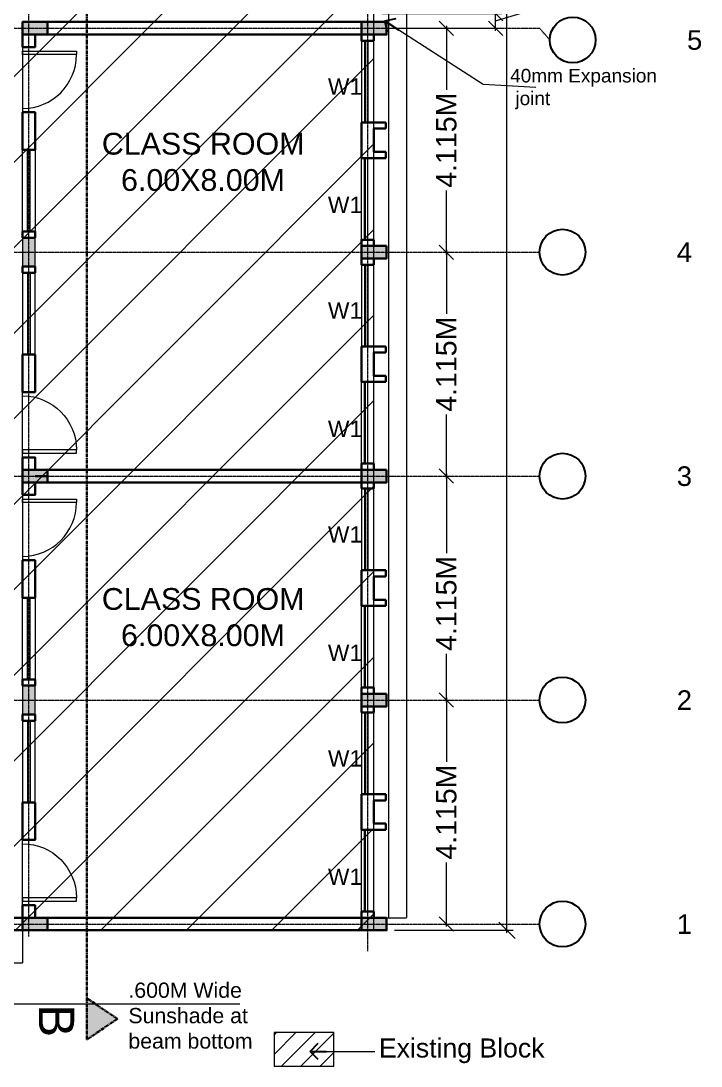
# Model space of a CAD drawing. Header units: metres. Extents: x 1608201 to 1961866, y 406505 to 647036.
# Drawn here: x 1693537 to 1706039, y 503356 to 522561 of the extents above; entities that cross this region are included whole.
import ezdxf

# ---------------------------------------------------------------- set-up
doc = ezdxf.new("R2010")
doc.units = ezdxf.units.M
doc.header["$LTSCALE"] = 1000
doc.header["$PDMODE"] = 35
doc.linetypes.add('CENTER', pattern=[2, 1.25, -0.25, 0.25, -0.25])
doc.linetypes.add('DASHED', pattern=[0.75, 0.5, -0.25])
doc.layers.get('Defpoints').update_dxf_attribs({"lineweight": 18})
for name, color, linetype, lineweight in [('- WALL', 7, 'Continuous', 30), ('Col-Hatch', 9, 'Continuous', 13), ('coloum hatch', 254, 'Continuous', 9), ('Column', 252, 'Continuous', 30), ('dimension', 6, 'Continuous', 13), ('Door', 54, 'Continuous', 13), ('grid', 21, 'CENTER', 15), ('gride dimen', 3, 'Continuous', 13), ('Hatch', 8, 'Continuous', 13), ('Hidden', 1, 'DASHED', 18), ('Section Line', 135, 'CENTER', 30), ('Text-1', 240, 'Continuous', 15), ('Text-Grid', 1, 'Continuous', 25), ('Ventilator', 6, 'Continuous', 18), ('Wall', 7, 'Continuous', 30), ('Window', 150, 'Continuous', 15), ('Window-Wall', 7, 'Continuous', 18)]:
    doc.layers.add(name, color=color, linetype=linetype, lineweight=lineweight)
doc.layers.add('text', color=7, linetype='Continuous')
doc.styles.add('dim-stylus bt', font='arial.ttf')
doc.styles.add('L120', font='simplex.shx', dxfattribs={"height": 1})
doc.styles.add('style1', font='GOTHIC.TTF')
doc.dimstyles.new('1      100 (big)', dxfattribs={"dimscale": 75, "dimtxt": 5, "dimasz": 3.5, "dimexe": 1.5, "dimexo": 2, "dimgap": 1, "dimtad": 0, "dimdec": 3, "dimlfac": 0.001, "dimzin": 0, "dimdsep": 46, "dimtxsty": 'dim-stylus bt', "dimblk": 'OBLIQUE', "dimcen": 0, "dimdle": 0.6, "dimclrd": 256, "dimclre": 7, "dimclrt": 256, "dimadec": 0, "dimazin": 0, "dimtfac": 0.7, "dimtdec": 3, "dimtofl": 0, "dimtmove": 1, "dimatfit": 3, "dimldrblk": 'OPEN90', "dimfxl": 0, "dimtolj": 1, "dimtzin": 0, "dimlwd": 15, "dimlwe": 15, "dimarcsym": 0})

# ---------------------------------------------------------------- blocks, each defined once
blk = doc.blocks.new('_Oblique')
at = {"color": 0, "linetype": 'ByBlock', "lineweight": -2}
blk.add_line((-0.5, -0.5), (0.5, 0.5), dxfattribs=at)
blk = doc.blocks.new('*D127')
at = {"layer": 'Defpoints', "color": 0, "ltscale": 50, "transparency": 16777216}
for p in [(1701357, 510081), (1701357, 510081), (1701357, 505966)]:
    blk.add_point(p, dxfattribs=at)
at = {"layer": 'gride dimen', "lineweight": 15, "ltscale": 50, "transparency": 16777216}
for p, q in [((1701357, 510126), (1701357, 508949)), ((1701357, 505921), (1701357, 507098))]:
    blk.add_line(p, q, dxfattribs=at)
at = {"layer": 'gride dimen', "color": 7, "lineweight": 15, "ltscale": 50, "transparency": 16777216}
for p, q in [((1701207, 510081), (1701245, 510081)), ((1701207, 505966), (1701245, 505966))]:
    blk.add_line(p, q, dxfattribs=at)
at = {"layer": 'gride dimen', "lineweight": 15, "ltscale": 50, "transparency": 16777216, "xscale": 262.5, "yscale": 262.5, "zscale": 262.5}
for p, rotation in [((1701357, 510081), 90), ((1701357, 505966), 270)]:
    blk.add_blockref('_Oblique', p, dxfattribs=dict(at, rotation=rotation))
at = {"layer": 'gride dimen', "ltscale": 50, "transparency": 16777216, "insert": (1701357, 508023), "char_height": 375, "attachment_point": 5, "rotation": 90, "style": 'dim-stylus bt'}
blk.add_mtext('\\A1;4.115M', dxfattribs=at)
blk = doc.blocks.new('_Open90')
at = {"color": 0, "linetype": 'ByBlock', "lineweight": -2}
for p, q in [((0, 0), (-1, 0)), ((-0.5, 0.5), (0, 0)), ((0, 0), (-0.5, -0.5))]:
    blk.add_line(p, q, dxfattribs=at)
blk = doc.blocks.new('*D128')
at = {"layer": 'Defpoints', "color": 0, "ltscale": 50, "transparency": 16777216}
for p in [(1701357, 514196), (1701357, 514196), (1701357, 510081)]:
    blk.add_point(p, dxfattribs=at)
at = {"layer": 'gride dimen', "color": 7, "lineweight": 15, "ltscale": 50, "transparency": 16777216}
for p, q in [((1701207, 514196), (1701245, 514196)), ((1701207, 510081), (1701245, 510081))]:
    blk.add_line(p, q, dxfattribs=at)
at = {"layer": 'gride dimen', "lineweight": 15, "ltscale": 50, "transparency": 16777216}
for p, q in [((1701357, 514241), (1701357, 512783)), ((1701357, 510036), (1701357, 510932))]:
    blk.add_line(p, q, dxfattribs=at)
at = {"layer": 'gride dimen', "lineweight": 15, "ltscale": 50, "transparency": 16777216, "xscale": 262.5, "yscale": 262.5, "zscale": 262.5}
for p, rotation in [((1701357, 514196), 90), ((1701357, 510081), 270)]:
    blk.add_blockref('_Oblique', p, dxfattribs=dict(at, rotation=rotation))
at = {"layer": 'gride dimen', "ltscale": 50, "transparency": 16777216, "insert": (1701357, 511858), "char_height": 375, "attachment_point": 5, "rotation": 90, "style": 'dim-stylus bt'}
blk.add_mtext('\\A1;4.115M', dxfattribs=at)
blk = doc.blocks.new('*D129')
at = {"layer": 'Defpoints', "color": 0, "ltscale": 50, "transparency": 16777216}
for p in [(1701357, 518311), (1701357, 518311), (1701357, 514196)]:
    blk.add_point(p, dxfattribs=at)
at = {"layer": 'gride dimen', "lineweight": 15, "ltscale": 50, "transparency": 16777216}
for p, q in [((1701357, 518356), (1701357, 517179)), ((1701357, 514151), (1701357, 515328))]:
    blk.add_line(p, q, dxfattribs=at)
at = {"layer": 'gride dimen', "color": 7, "lineweight": 15, "ltscale": 50, "transparency": 16777216}
for p, q in [((1701207, 518311), (1701245, 518311)), ((1701207, 514196), (1701245, 514196))]:
    blk.add_line(p, q, dxfattribs=at)
at = {"layer": 'gride dimen', "lineweight": 15, "ltscale": 50, "transparency": 16777216, "xscale": 262.5, "yscale": 262.5, "zscale": 262.5}
for p, rotation in [((1701357, 518311), 90), ((1701357, 514196), 270)]:
    blk.add_blockref('_Oblique', p, dxfattribs=dict(at, rotation=rotation))
at = {"layer": 'gride dimen', "ltscale": 50, "transparency": 16777216, "insert": (1701357, 516253), "char_height": 375, "attachment_point": 5, "rotation": 90, "style": 'dim-stylus bt'}
blk.add_mtext('\\A1;4.115M', dxfattribs=at)
blk = doc.blocks.new('*D130')
at = {"layer": 'Defpoints', "color": 0, "ltscale": 50, "transparency": 16777216}
for p in [(1701357, 522426), (1701357, 522426), (1701357, 518311)]:
    blk.add_point(p, dxfattribs=at)
at = {"layer": 'gride dimen', "color": 7, "lineweight": 15, "ltscale": 50, "transparency": 16777216}
for p, q in [((1701207, 522426), (1701245, 522426)), ((1701207, 518311), (1701245, 518311))]:
    blk.add_line(p, q, dxfattribs=at)
at = {"layer": 'gride dimen', "lineweight": 15, "ltscale": 50, "transparency": 16777216}
for p, q in [((1701357, 522471), (1701357, 521294)), ((1701357, 518266), (1701357, 519443))]:
    blk.add_line(p, q, dxfattribs=at)
at = {"layer": 'gride dimen', "lineweight": 15, "ltscale": 50, "transparency": 16777216, "xscale": 262.5, "yscale": 262.5, "zscale": 262.5}
for p, rotation in [((1701357, 522426), 90), ((1701357, 518311), 270)]:
    blk.add_blockref('_Oblique', p, dxfattribs=dict(at, rotation=rotation))
at = {"layer": 'gride dimen', "ltscale": 50, "transparency": 16777216, "insert": (1701357, 520368), "char_height": 375, "attachment_point": 5, "rotation": 90, "style": 'dim-stylus bt'}
blk.add_mtext('\\A1;4.115M', dxfattribs=at)
blk = doc.blocks.new('*D141')
at = {"layer": 'Defpoints', "color": 0, "ltscale": 50, "transparency": 16777216}
for p in [(1700027, 522696), (1702261, 522696), (1700027, 522426)]:
    blk.add_point(p, dxfattribs=at)
at = {"layer": 'gride dimen', "lineweight": 15, "ltscale": 50, "transparency": 16777216}
for p, q in [((1702261, 522561), (1703060, 522801)), ((1703060, 522801), (1703060, 522951)), ((1702261, 522381), (1702261, 522741))]:
    blk.add_line(p, q, dxfattribs=at)
at = {"layer": 'gride dimen', "color": 7, "lineweight": 15, "ltscale": 50, "transparency": 16777216}
for p, q in [((1700177, 522696), (1702373, 522696)), ((1700177, 522426), (1702373, 522426))]:
    blk.add_line(p, q, dxfattribs=at)
at = {"layer": 'gride dimen', "lineweight": 15, "ltscale": 50, "transparency": 16777216, "xscale": 262.5, "yscale": 262.5, "zscale": 262.5}
for p, rotation in [((1702261, 522696), 90), ((1702261, 522426), 270)]:
    blk.add_blockref('_Oblique', p, dxfattribs=dict(at, rotation=rotation))
at = {"layer": 'gride dimen', "ltscale": 50, "transparency": 16777216, "insert": (1703060, 523869), "char_height": 375, "attachment_point": 5, "rotation": 90, "style": 'dim-stylus bt'}
blk.add_mtext('\\A1;0.270M', dxfattribs=at)
blk = doc.blocks.new('CC')
at = {"layer": 'Col-Hatch', "ltscale": 0.05}
blk.add_hatch(color=256, dxfattribs=at).paths.add_polyline_path([(4078.606, 341.328), (4078.606, 341.098), (4079.066, 341.098), (4079.066, 341.328)])
at = {"layer": 'Column'}
blk.add_lwpolyline([(4078.606, 341.328), (4079.066, 341.328), (4079.066, 341.098), (4078.606, 341.098)], close=True, dxfattribs=at)
blk = doc.blocks.new('*D150')
at = {"layer": 'Defpoints', "color": 0, "ltscale": 50, "transparency": 16777216}
for p in [(1700257, 573721), (1702470, 573721), (1700257, 505851)]:
    blk.add_point(p, dxfattribs=at)
at = {"layer": 'dimension', "color": 7, "lineweight": 15, "ltscale": 50, "transparency": 16777216}
for p, q in [((1700407, 573721), (1702583, 573721)), ((1700407, 505851), (1702583, 505851))]:
    blk.add_line(p, q, dxfattribs=at)
at = {"layer": 'dimension', "lineweight": 15, "ltscale": 50, "transparency": 16777216}
for p, q in [((1702470, 573766), (1702470, 541049)), ((1702470, 505806), (1702470, 538523))]:
    blk.add_line(p, q, dxfattribs=at)
at = {"layer": 'dimension', "lineweight": 15, "ltscale": 50, "transparency": 16777216, "xscale": 300, "yscale": 300, "zscale": 300}
for p, rotation in [((1702470, 573721), 90), ((1702470, 505851), 270)]:
    blk.add_blockref('_Oblique', p, dxfattribs=dict(at, rotation=rotation))
at = {"layer": 'dimension', "ltscale": 50, "transparency": 16777216, "insert": (1702470, 539786), "char_height": 450, "attachment_point": 5, "rotation": 90, "style": 'dim-stylus bt'}
blk.add_mtext('\\A1;67.870M', dxfattribs=at)
blk = doc.blocks.new('DFG')
at = {"layer": 'Col-Hatch', "ltscale": 0.05}
blk.add_hatch(color=256, dxfattribs=at).paths.add_polyline_path([(3557.561, -332.074), (3557.561, -332.304), (3557.031, -332.304), (3557.031, -332.074)])
blk.add_lwpolyline([(3557.561, -332.074), (3557.561, -332.304), (3557.031, -332.304), (3557.031, -332.074), (3557.561, -332.074)], dxfattribs=at)
blk = doc.blocks.new('D1')
at = {"layer": 'Door', "ltscale": 0.05}
blk.add_line((1615726, 654826), (1615726, 656026), dxfattribs=at)
blk.add_lwpolyline([(1615726, 654904), (1614735, 654904), (1614735, 654964), (1615726, 654964), (1615726, 654904)], dxfattribs=at)
blk.add_arc((1615726, 654964), 992, 90, 180, dxfattribs=at)

msp = doc.modelspace()

# ---------------------------------------------------------------- hatches: boundary and pattern name
at = {"layer": 'Hatch', "ltscale": 0.05}
h = msp.add_hatch(dxfattribs=at)
h.set_pattern_fill('ANSI31', color=256, scale=350, style=0)
h.set_pattern_definition([(45, (23071, 4e-06), (-785.7724, 785.7724), [])])
h.paths.add_polyline_path([(1700027.1065, 505850.9938), (1700027.1065, 543385.9931), (1688847.1067, 543385.9931), (1688847.1067, 535155.9932), (1683757.1068, 535155.9932), (1683757.1068, 509965.9937), (1689987.1067, 509965.9937), (1689987.1067, 505850.9938)])
h = msp.add_hatch(dxfattribs=at)
h.set_pattern_fill('ANSI31', color=256, scale=2000.000126, style=0)
h.set_pattern_definition([(45, (-17224309.2, -189008.77), (-176.7767064, 176.7767064), [])])
h.paths.add_polyline_path([(1699288.3822, 503355.5773), (1699288.3822, 503970.9938), (1698191.6065, 503970.9938), (1698191.6065, 503355.5773)])
at = {"layer": 'Section Line', "ltscale": 0.05}
msp.add_hatch(color=256, dxfattribs=at).paths.add_polyline_path([(1695311.6759, 504223.5573), (1694746.658, 504605.5012), (1694746.658, 503841.6133)])

# ---------------------------------------------------------------- linework, layer by layer
at = {"layer": '- WALL', "ltscale": 0.05}
for p, q in [((1693797.1066, 522540.9935), (1699797.1065, 522540.9935)), ((1693797.1066, 522310.9935), (1699797.1065, 522310.9935)), ((1699797.1065, 506080.9938), (1693797.1066, 506080.9938)), ((1700027.1065, 506195.9938), (1700027.1065, 506080.9938)), ((1699797.1065, 505850.9938), (1693797.1066, 505850.9938))]:
    msp.add_line(p, q, dxfattribs=at)
at = {"layer": '- WALL'}
for p, q in [((1699797.1065, 520040.9935), (1699797.1065, 520695.9935)), ((1700247.1065, 520695.9935), (1699797.1065, 520695.9935)), ((1700247.1065, 520580.9935), (1700247.1065, 520695.9935)), ((1700027.1065, 520155.9935), (1700027.1065, 520580.9935)), ((1700247.1065, 520580.9935), (1700027.1065, 520580.9935)), ((1700027.1065, 520155.9935), (1700247.1065, 520155.9935)), ((1700247.1065, 520040.9935), (1700247.1065, 520155.9935)), ((1699797.1065, 520040.9935), (1700247.1065, 520040.9935)), ((1699797.1065, 515925.9936), (1699797.1065, 516580.9936)), ((1700247.1065, 516580.9936), (1699797.1065, 516580.9936)), ((1700027.1065, 516040.9936), (1700027.1065, 516465.9936)), ((1700247.1065, 516465.9936), (1700027.1065, 516465.9936)), ((1700247.1065, 516465.9936), (1700247.1065, 516580.9936)), ((1699797.1065, 515925.9936), (1700247.1065, 515925.9936)), ((1700027.1065, 516040.9936), (1700247.1065, 516040.9936)), ((1700247.1065, 515925.9936), (1700247.1065, 516040.9936)), ((1693797.1065, 514310.9936), (1699797.1065, 514310.9936)), ((1694027.1066, 514310.9936), (1693797.1066, 514310.9936)), ((1694027.1066, 514195.9936), (1693797.1066, 514195.9936)), ((1693797.1065, 514080.9936), (1699797.1065, 514080.9936)), ((1699797.1065, 514080.9936), (1699797.1065, 513965.9936)), ((1699797.1065, 513965.9936), (1700027.1065, 513965.9936)), ((1700027.1065, 514080.9936), (1700027.1065, 513965.9936)), ((1699797.1065, 512465.9936), (1699797.1065, 511810.9937)), ((1699797.1065, 512465.9936), (1700247.1065, 512465.9936)), ((1700247.1065, 512350.9937), (1700247.1065, 512465.9936)), ((1700027.1065, 512350.9937), (1700027.1065, 511925.9937)), ((1700027.1065, 512350.9937), (1700247.1065, 512350.9937)), ((1700247.1065, 511925.9937), (1700027.1065, 511925.9937)), ((1700247.1065, 511810.9937), (1700247.1065, 511925.9937)), ((1700247.1065, 511810.9937), (1699797.1065, 511810.9937)), ((1699797.1065, 510310.9937), (1699797.1065, 510195.9937)), ((1700027.1065, 510310.9937), (1699797.1065, 510310.9937)), ((1700027.1065, 510310.9937), (1700027.1065, 510195.9937)), ((1699797.1065, 509850.9937), (1699797.1065, 509965.9937)), ((1700027.1065, 509850.9937), (1700027.1065, 509965.9937)), ((1700027.1065, 509850.9937), (1699797.1065, 509850.9937)), ((1699797.1065, 507695.9937), (1699797.1065, 508350.9937)), ((1700247.1065, 508350.9937), (1699797.1065, 508350.9937)), ((1700027.1065, 507810.9937), (1700027.1065, 508235.9937)), ((1700247.1065, 508235.9937), (1700027.1065, 508235.9937)), ((1700247.1065, 508350.9937), (1700247.1065, 508235.9937)), ((1700027.1065, 507810.9937), (1700247.1065, 507810.9937)), ((1700247.1065, 507810.9937), (1700247.1065, 507695.9937)), ((1699797.1065, 507695.9937), (1700247.1065, 507695.9937)), ((1693567.1066, 506080.9938), (1693567.1066, 505850.9938)), ((1693567.1066, 506080.9938), (1693797.1066, 506080.9938)), ((1699797.1065, 506080.9938), (1699797.1065, 506195.9938)), ((1699797.1065, 506195.9938), (1700027.1065, 506195.9938)), ((1693567.1066, 505850.9938), (1693797.1066, 505850.9938))]:
    msp.add_line(p, q, dxfattribs=at)
for points in [[(1693567.1065, 522080.9937), (1693797.1065, 522080.9937), (1693797.1065, 522310.9937), (1693567.1065, 522310.9937)], [(1700027.1065, 522195.9935), (1699797.1065, 522195.9935), (1699797.1065, 522310.9935), (1700027.1065, 522310.9935)], [(1693797.1066, 520190.9937), (1693567.1066, 520190.9937), (1693567.1066, 520880.9937), (1693797.1066, 520880.9937)], [(1693567.1065, 518690.9937), (1693797.1066, 518690.9937), (1693797.1066, 518575.9936), (1693567.1065, 518575.9936)], [(1700027.1065, 518540.9935), (1699797.1065, 518540.9935), (1699797.1065, 518425.9935), (1700027.1065, 518425.9935)], [(1700027.1065, 518080.9935), (1699797.1065, 518080.9935), (1699797.1065, 518195.9935), (1700027.1065, 518195.9935)], [(1693567.1065, 517930.9934), (1693797.1066, 517930.9934), (1693797.1066, 518045.9935), (1693567.1065, 518045.9935)], [(1693797.1066, 516430.9934), (1693567.1066, 516430.9934), (1693567.1066, 515740.9934), (1693797.1066, 515740.9934)], [(1693567.1065, 514540.9934), (1693797.1065, 514540.9934), (1693797.1065, 514310.9934), (1693567.1065, 514310.9934)], [(1700027.1065, 514425.9936), (1699797.1065, 514425.9936), (1699797.1065, 514310.9936), (1700027.1065, 514310.9936)], [(1693567.1065, 513850.9938), (1693797.1065, 513850.9938), (1693797.1065, 514080.9938), (1693567.1065, 514080.9938)], [(1693797.1066, 511960.9938), (1693567.1066, 511960.9938), (1693567.1066, 512650.9939), (1693797.1066, 512650.9939)], [(1693567.1065, 510460.9938), (1693797.1066, 510460.9938), (1693797.1066, 510345.9937), (1693567.1065, 510345.9937)], [(1693567.1065, 509700.9936), (1693797.1066, 509700.9936), (1693797.1066, 509815.9937), (1693567.1065, 509815.9937)], [(1693797.1066, 508200.9936), (1693567.1066, 508200.9936), (1693567.1066, 507510.9935), (1693797.1066, 507510.9935)], [(1693567.1065, 506310.9936), (1693797.1065, 506310.9936), (1693797.1065, 506080.9936), (1693567.1065, 506080.9936)], [(1693337.1066, 506080.9938), (1693567.1066, 506080.9938), (1693567.1066, 505850.9938), (1693337.1066, 505850.9938)]]:
    msp.add_lwpolyline(points, close=True, dxfattribs=at)
at = {"layer": 'grid', "ltscale": 0.01}
for p, q in [((1693682.1066, 505737.7037), (1693682.1066, 576580.0684)), ((1699912.1065, 505467.7037), (1699912.1065, 576580.0684)), ((1681424.0607, 522425.9935), (1703070.7295, 522425.9935)), ((1703070.7295, 522425.9935), (1703259.0949, 522210.2947)), ((1681424.0607, 518310.9935), (1703070.7295, 518310.9935)), ((1681424.0607, 514195.9936), (1703070.7295, 514195.9936)), ((1681424.0607, 510080.9937), (1703070.7295, 510080.9937)), ((1681424.0607, 505965.9938), (1703070.7295, 505965.9938))]:
    msp.add_line(p, q, dxfattribs=at)
at = {"layer": 'Hatch', "ltscale": 0.05}
msp.add_lwpolyline([(1700027.1065, 505850.9938), (1700027.1065, 543385.9931), (1688847.1067, 543385.9931), (1688847.1067, 535155.9932), (1683757.1068, 535155.9932), (1683757.1068, 509965.9937), (1689987.1067, 509965.9937), (1689987.1067, 505850.9938), (1700027.1065, 505850.9938)], dxfattribs=at)
msp.add_lwpolyline([(1699288.3822, 503970.9938), (1698191.6065, 503970.9938), (1698191.6065, 503355.5773), (1699288.3822, 503355.5773)], close=True, dxfattribs=at)
at = {"layer": 'Hidden', "color": 1, "ltscale": 0.005}
for p, q in [((1700627.1065, 563730.9927), (1700627.1065, 506080.9938)), ((1700257.1065, 506080.9938), (1700627.1065, 506080.9938)), ((1693567.1066, 505850.9938), (1693567.1066, 505250.9938))]:
    msp.add_line(p, q, dxfattribs=at)
msp.add_lwpolyline([(1690217.1067, 505850.9938), (1690217.1067, 505250.9938), (1693567.1066, 505250.9938)], dxfattribs=at)
at = {"layer": 'Section Line', "ltscale": 0.05}
for p, q in [((1694746.658, 503841.6133), (1694746.658, 578122.03)), ((1695311.6759, 504223.5573), (1694746.658, 504605.5012)), ((1694746.658, 504605.5012), (1694746.658, 503841.6133)), ((1695311.6759, 504223.5573), (1694746.658, 503841.6133))]:
    msp.add_line(p, q, dxfattribs=at)
at = {"layer": 'Text-Grid'}
for centre in [(1703680.1067, 522210.2947), (1703491.7413, 518310.9935), (1703491.7413, 514195.9936), (1703491.7413, 510080.9937), (1703491.7413, 505965.9938)]:
    msp.add_circle(centre, 421.0118, dxfattribs=at)
at = {"layer": 'Ventilator'}
for p, q in [((1693657.1065, 518690.9937), (1693657.1065, 520190.9938)), ((1693707.1065, 518690.9937), (1693707.1065, 520190.9938)), ((1693657.1065, 517930.9934), (1693657.1065, 516430.9933)), ((1693707.1065, 517930.9934), (1693707.1065, 516430.9933)), ((1693657.1065, 510460.9938), (1693657.1065, 511960.9939)), ((1693707.1065, 510460.9938), (1693707.1065, 511960.9939)), ((1693657.1065, 509700.9936), (1693657.1065, 508200.9935)), ((1693707.1065, 509700.9936), (1693707.1065, 508200.9935))]:
    msp.add_line(p, q, dxfattribs=at)
at = {"layer": 'Wall'}
for p, q in [((1693797.1065, 520190.9938), (1693567.1065, 520190.9938)), ((1693797.1065, 516430.9933), (1693567.1065, 516430.9933)), ((1693797.1065, 511960.9939), (1693567.1065, 511960.9939)), ((1693797.1065, 508200.9935), (1693567.1065, 508200.9935))]:
    msp.add_line(p, q, dxfattribs=at)
at = {"layer": 'Window', "ltscale": 0.05}
for p, q in [((1699850.1444, 522195.9935), (1699850.1444, 520695.9935)), ((1699872.6916, 522195.9935), (1699872.6916, 520695.9935)), ((1699850.1444, 518540.9935), (1699850.1444, 520040.9935)), ((1699872.6916, 518540.9935), (1699872.6916, 520040.9935)), ((1699850.1444, 518080.9935), (1699850.1444, 516580.9936)), ((1699872.6916, 518080.9935), (1699872.6916, 516580.9936)), ((1699850.1444, 514425.9936), (1699850.1444, 515925.9936)), ((1699872.6916, 514425.9936), (1699872.6916, 515925.9936)), ((1699850.1444, 513965.9936), (1699850.1444, 512465.9936)), ((1699872.6916, 513965.9936), (1699872.6916, 512465.9936)), ((1699850.1444, 510310.9937), (1699850.1444, 511810.9937)), ((1699872.6916, 510310.9937), (1699872.6916, 511810.9937)), ((1699850.1444, 509850.9937), (1699850.1444, 508350.9937)), ((1699872.6916, 509850.9937), (1699872.6916, 508350.9937)), ((1699850.1444, 506195.9938), (1699850.1444, 507695.9937)), ((1699872.6916, 506195.9938), (1699872.6916, 507695.9937))]:
    msp.add_line(p, q, dxfattribs=at)
at = {"layer": 'Window-Wall'}
for p, q in [((1700297.1065, 506080.9938), (1700297.1065, 563730.9927)), ((1699797.1065, 522195.9935), (1699797.1065, 520695.9935)), ((1699912.1065, 522195.9935), (1699912.1065, 520695.9935)), ((1693567.1065, 518690.9937), (1693567.1065, 520190.9938)), ((1693797.1065, 520190.9938), (1693797.1065, 518690.9937)), ((1699797.1065, 518540.9935), (1699797.1065, 520040.9935)), ((1699912.1065, 518540.9935), (1699912.1065, 520040.9935)), ((1699797.1065, 518080.9935), (1699797.1065, 516580.9936)), ((1699912.1065, 518080.9935), (1699912.1065, 516580.9936)), ((1693567.1065, 517930.9934), (1693567.1065, 516430.9933)), ((1693797.1065, 516430.9933), (1693797.1065, 517930.9934)), ((1699797.1065, 514425.9936), (1699797.1065, 515925.9936)), ((1699912.1065, 514425.9936), (1699912.1065, 515925.9936)), ((1699797.1065, 513965.9936), (1699797.1065, 512465.9936)), ((1699912.1065, 513965.9936), (1699912.1065, 512465.9936)), ((1693567.1065, 510460.9938), (1693567.1065, 511960.9939)), ((1693797.1065, 511960.9939), (1693797.1065, 510460.9938)), ((1699797.1065, 510310.9937), (1699797.1065, 511810.9937)), ((1699912.1065, 510310.9937), (1699912.1065, 511810.9937)), ((1699797.1065, 509850.9937), (1699797.1065, 508350.9937)), ((1699912.1065, 509850.9937), (1699912.1065, 508350.9937)), ((1693567.1065, 509700.9936), (1693567.1065, 508200.9935)), ((1693797.1065, 508200.9935), (1693797.1065, 509700.9936)), ((1699797.1065, 506195.9938), (1699797.1065, 507695.9937)), ((1699912.1065, 506195.9938), (1699912.1065, 507695.9937)), ((1700027.1065, 506080.9938), (1700297.1065, 506080.9938))]:
    msp.add_line(p, q, dxfattribs=at)

# ---------------------------------------------------------------- block references
at = {"layer": 'coloum hatch', "ltscale": 0.05, "xscale": -999.9999814325156, "yscale": 999.9999814325156, "zscale": 999.9999814325156}
for p in [(5772633.0507, 181212.891), (5778863.0506, 181212.891), (5778863.0506, 177097.891), (5772633.0507, 172982.8911), (5778863.0506, 172982.8911), (5778863.0506, 168867.8912), (5772633.0507, 164752.8913), (5778863.0506, 164752.8913)]:
    msp.add_blockref('CC', p, dxfattribs=at)
at = {"layer": 'coloum hatch', "xscale": -999.9999814325156, "yscale": 999.9999814325156, "zscale": 999.9999814325156, "rotation": 90}
for p in [(1361493.2282, 4075607.126), (1361493.2282, 4067377.1262)]:
    msp.add_blockref('DFG', p, dxfattribs=at)
at = {"layer": 'Door', "ltscale": 0.05, "rotation": 180}
for p in [(3309293.2152, 1176906.8228), (3309293.2152, 1168676.823)]:
    msp.add_blockref('D1', p, dxfattribs=at)
at = {"layer": 'Door', "ltscale": 0.05, "xscale": -1}
for p in [(3309293.2152, -140284.8357), (3309293.2152, -148514.8355)]:
    msp.add_blockref('D1', p, dxfattribs=at)

# ---------------------------------------------------------------- texts
at = {"layer": 'Section Line', "ltscale": 0.05, "insert": (1694517.1821, 504492.7236), "char_height": 650, "width": 1065.825846, "attachment_point": 1, "rotation": 270, "style": 'style1'}
msp.add_mtext('{\\fArial|b0|i0|c0|p34;B}', dxfattribs=at)
at = {"layer": 'text', "style": 'L120'}
for s, insert, char_height, width, attachment_point, rotation in [('{\\fArial|b0|i0|c0|p34;40mm Expansion\\P joint}', (1702529.6843, 521680.1122), 249.999995, 4832.063954, 1, 0.00000001), ('\\pi588.06;{\\fArial|b0|i0|c0|p34;CLASS ROOM\\P\\pi941;6.00X8.00M}', (1694436.2998, 520504.4844), 399.999993, 4832.063954, 1, 0.00000001), ('\\pi588.06;{\\fArial|b0|i0|c0|p34;CLASS ROOM\\P\\pi941;6.00X8.00M}', (1694436.2998, 512138.9619), 399.999993, 4832.063954, 1, 0.00000001), ('{\\fArial|b0|i0|c0|p34;.600M Wide \\PSunshade at \\Pbeam bottom}', (1695512.6975, 504890.3124), 280, 6841.769914, 1, 0.00000001), ('{\\fArial|b0|i0|c0|p34;Existing Block}', (1703160.4832, 503863.4061), 350, 13418.66165, 3, 359.99999999)]:
    msp.add_mtext(s, dxfattribs=dict(at, insert=insert, char_height=char_height, width=width, attachment_point=attachment_point, rotation=rotation))
at = {"layer": 'Text-1', "char_height": 300, "width": 1299.406916, "attachment_point": 1, "rotation": 0.00000001, "style": 'L120'}
for insert in [(1698803.6993, 521504.8692), (1698803.6993, 519329.8996), (1698803.6993, 517389.8454), (1698803.6993, 515214.8758), (1698803.6993, 513274.8455), (1698803.6993, 511099.8759), (1698803.6993, 509159.8456), (1698803.6993, 506984.8759)]:
    msp.add_mtext('\\pi376.41;{\\fArial|b0|i0|c0|p34;W1}', dxfattribs=dict(at, insert=insert))
at = {"layer": 'Text-Grid', "char_height": 360.000023, "width": 4832.064347, "attachment_point": 3, "rotation": 359.99999997, "style": 'L120'}
for s, insert in [('{\\fArial|b0|i0|c0|p34;5}', (1706060.578, 522390.1428)), ('{\\fArial|b0|i0|c0|p34;4}', (1705872.2126, 518490.8416)), ('{\\fArial|b0|i0|c0|p34;3}', (1705872.2126, 514375.8417)), ('{\\fArial|b0|i0|c0|p34;2}', (1705872.2126, 510260.8417)), ('{\\fArial|b0|i0|c0|p34;1}', (1705872.2126, 506145.8418))]:
    msp.add_mtext(s, dxfattribs=dict(at, insert=insert))

# ---------------------------------------------------------------- dimensions: what is measured, and where the dimension line sits
at = {"layer": 'dimension', "ltscale": 50}
dim = msp.add_aligned_dim(p1=(1700257.1065, 505850.9938), p2=(1700257.1065, 573720.9925), distance=-2213.1795, dimstyle='1      100 (big)', override={"dimtxt": 6, "dimasz": 4, "dimpost": 'M\\X'}, dxfattribs=at)
dim.commit()
dim.dimension.update_dxf_attribs({"geometry": '*D150', "text_midpoint": (1702470.286, 539785.9931)})
at = {"layer": 'gride dimen', "ltscale": 50}
for base, p1, p2, picture, middle in [((1702260.7599, 522695.9935), (1700027.1065, 522425.9935), (1700027.1065, 522695.9935), '*D141', (1703060.1545, 523025.8118)), ((1701357.0217, 522425.9935), (1701357.0217, 518310.9935), (1701357.0217, 522425.9935), '*D130', (1701357.0217, 520368.4935)), ((1701357.0217, 518310.9935), (1701357.0217, 514195.9936), (1701357.0217, 518310.9935), '*D129', (1701357.0217, 516253.4936)), ((1701357.0217, 510080.9937), (1701357.0217, 505965.9938), (1701357.0217, 510080.9937), '*D127', (1701357.0217, 508023.4937))]:
    dim = msp.add_linear_dim(base=base, p1=p1, p2=p2, angle=90, dimstyle='1      100 (big)', override={"dimpost": 'M\\X'}, dxfattribs=at)
    dim.commit()
    dim.dimension.update_dxf_attribs({"geometry": picture, "text_midpoint": middle})
dim = msp.add_linear_dim(base=(1701357.0217, 514195.9936), p1=(1701357.0217, 510080.9937), p2=(1701357.0217, 514195.9936), angle=90, dimstyle='1      100 (big)', override={"dimpost": 'M\\X'}, dxfattribs=at)
dim.commit()
dim.dimension.update_dxf_attribs({"geometry": '*D128', "text_midpoint": (1701357.0217, 511857.674), "dimtype": 160})

# ---------------------------------------------------------------- leaders
at = {"layer": 'dimension', "ltscale": 50}
for points in [[(1700227.142, 522560.9831), (1702035.4258, 521399.6857), (1703004.1396, 521341.6615)], [(1691892.1067, 505250.9937), (1691892.1067, 504501.916), (1697558.5627, 504501.916)], [(1698853.4567, 503626.5197), (1700039.4898, 503626.5197)]]:
    msp.add_leader(points, dimstyle='1      100 (big)', override={"dimtxt": 6, "dimasz": 4}, dxfattribs=at)

doc.saveas('drawing.dxf')
